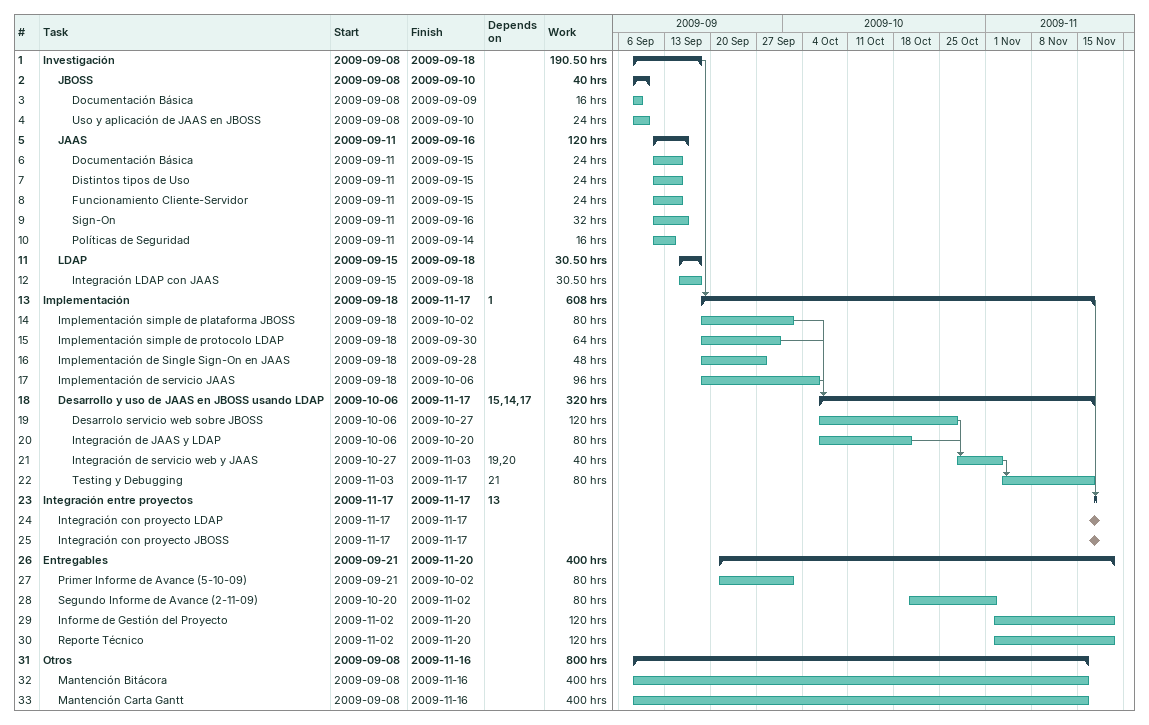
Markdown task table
| ID | Level | Task | Start | Finish | Predecessors | Work (h) |
|---|---|---|---|---|---|---|
| 1 | 1 | **Investigación** | 2009-09-08 | 2009-09-18 |  | 190.50 |
| 2 | 2 | **JBOSS** | 2009-09-08 | 2009-09-10 |  | 40 |
| 3 | 3 | Documentación Básica | 2009-09-08 | 2009-09-09 |  | 16 |
| 4 | 3 | Uso y aplicación de JAAS en JBOSS | 2009-09-08 | 2009-09-10 |  | 24 |
| 5 | 2 | **JAAS** | 2009-09-11 | 2009-09-16 |  | 120 |
| 6 | 3 | Documentación Básica | 2009-09-11 | 2009-09-15 |  | 24 |
| 7 | 3 | Distintos tipos de Uso | 2009-09-11 | 2009-09-15 |  | 24 |
| 8 | 3 | Funcionamiento Cliente-Servidor | 2009-09-11 | 2009-09-15 |  | 24 |
| 9 | 3 | Sign-On | 2009-09-11 | 2009-09-16 |  | 32 |
| 10 | 3 | Políticas de Seguridad | 2009-09-11 | 2009-09-14 |  | 16 |
| 11 | 2 | **LDAP** | 2009-09-15 | 2009-09-18 |  | 30.50 |
| 12 | 3 | Integración LDAP con JAAS | 2009-09-15 | 2009-09-18 |  | 30.50 |
| 13 | 1 | **Implementación** | 2009-09-18 | 2009-11-17 | 1 | 608 |
| 14 | 2 | Implementación simple de plataforma JBOSS | 2009-09-18 | 2009-10-02 |  | 80 |
| 15 | 2 | Implementación simple de protocolo LDAP | 2009-09-18 | 2009-09-30 |  | 64 |
| 16 | 2 | Implementación de Single Sign-On en JAAS | 2009-09-18 | 2009-09-28 |  | 48 |
| 17 | 2 | Implementación de servicio JAAS | 2009-09-18 | 2009-10-06 |  | 96 |
| 18 | 2 | **Desarrollo y uso de JAAS en JBOSS usando LDAP** | 2009-10-06 | 2009-11-17 | 15, 14, 17 | 320 |
| 19 | 3 | Desarrolo servicio web sobre JBOSS | 2009-10-06 | 2009-10-27 |  | 120 |
| 20 | 3 | Integración de JAAS y LDAP | 2009-10-06 | 2009-10-20 |  | 80 |
| 21 | 3 | Integración de servicio web y JAAS | 2009-10-27 | 2009-11-03 | 19, 20 | 40 |
| 22 | 3 | Testing y Debugging | 2009-11-03 | 2009-11-17 | 21 | 80 |
| 23 | 1 | **Integración entre proyectos** | 2009-11-17 | 2009-11-17 | 13 |  |
| 24 | 2 | Integración con proyecto LDAP (milestone) | 2009-11-17 | 2009-11-17 |  |  |
| 25 | 2 | Integración con proyecto JBOSS (milestone) | 2009-11-17 | 2009-11-17 |  |  |
| 26 | 1 | **Entregables** | 2009-09-21 | 2009-11-20 |  | 400 |
| 27 | 2 | Primer Informe de Avance (5-10-09) | 2009-09-21 | 2009-10-02 |  | 80 |
| 28 | 2 | Segundo Informe de Avance (2-11-09) | 2009-10-20 | 2009-11-02 |  | 80 |
| 29 | 2 | Informe de Gestión del Proyecto | 2009-11-02 | 2009-11-20 |  | 120 |
| 30 | 2 | Reporte Técnico | 2009-11-02 | 2009-11-20 |  | 120 |
| 31 | 1 | **Otros** | 2009-09-08 | 2009-11-16 |  | 800 |
| 32 | 2 | Mantención Bitácora | 2009-09-08 | 2009-11-16 |  | 400 |
| 33 | 2 | Mantención Carta Gantt | 2009-09-08 | 2009-11-16 |  | 400 |
